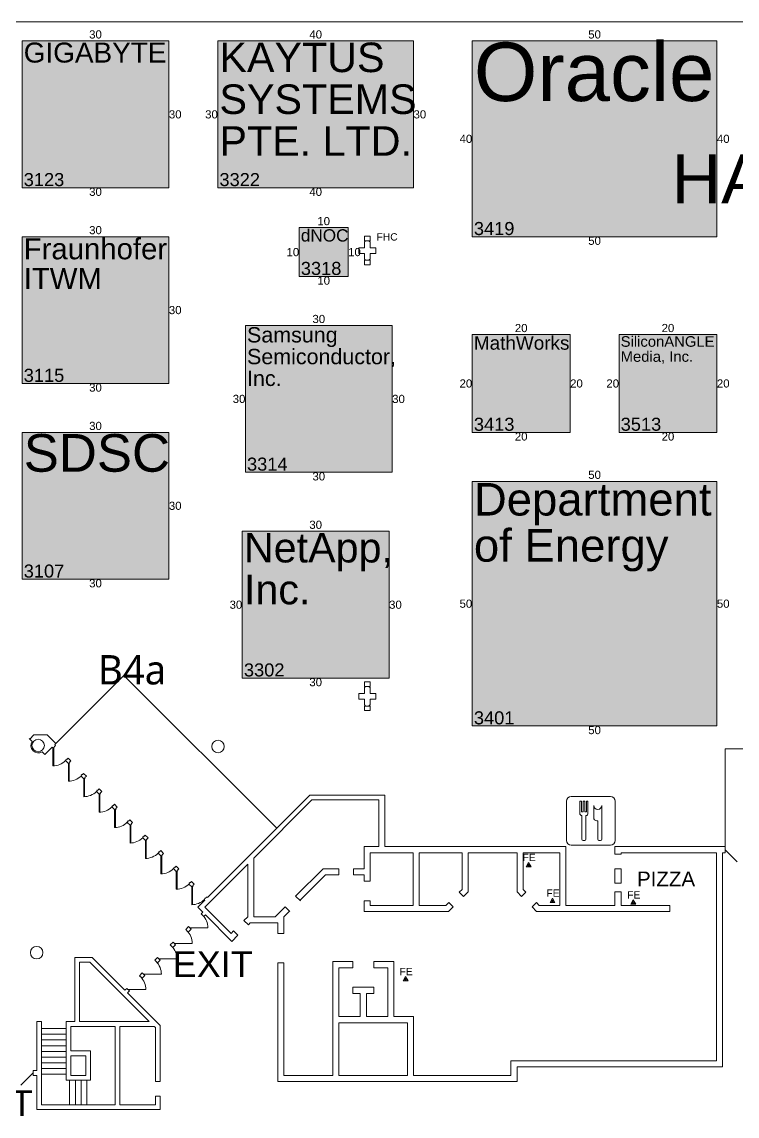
# Model space of a CAD drawing. Header units: inches. Extents: x -357 to 23496, y 116 to 10306.
# Drawn here: x 13035 to 14789, y 2648 to 5332 of the extents above; entities that cross this region are included whole.
import ezdxf
from ezdxf.enums import TextEntityAlignment as Align

# ---------------------------------------------------------------- set-up
doc = ezdxf.new("R2010")
doc.units = ezdxf.units.IN
doc.header["$MEASUREMENT"] = 0
for name, color, linetype, true_color in [('BOOTH_DIMENSION', 7, 'Continuous', 0x000000), ('BOOTH_NUMBER', 7, 'Continuous', 0x000000), ('BOOTHLAYER', 7, 'Continuous', 0x000000), ('Building', 7, 'Continuous', 0xffffff), ('Columns', 7, 'Continuous', 0xffffff), ('COMPANY_NAME', 7, 'Continuous', 0x000000), ('DRAWINGLAYER', 7, 'Continuous', 0xffffff), ('Exit Text', 7, 'Continuous', 0xffffff), ('Fire', 7, 'Continuous', 0xffffff), ('HIGHLIGHT_SCHEME', 7, 'Continuous', 0x000000), ('Symbols', 7, 'Continuous', 0xffffff), ('Text', 7, 'Continuous', 0xffffff)]:
    doc.layers.add(name, color=color, linetype=linetype, true_color=true_color)
doc.styles.add('Arial', font='Arial.ttf')
doc.styles.add('Trebuchet MS', font='trebuc.ttf')

msp = doc.modelspace()

# ---------------------------------------------------------------- hatches: boundary and pattern name
at = {"layer": 'HIGHLIGHT_SCHEME', "true_color": 0xe3923d, "transparency": 33554687}
for points in [[(13035.5, 5284.9), (13395.5, 5284.9), (13395.5, 4924.9), (13035.5, 4924.9)], [(13515.5, 5284.9), (13995.5, 5284.9), (13995.5, 4924.9), (13515.5, 4924.9)], [(14139.5, 5284.9), (14739.5, 5284.9), (14739.5, 4804.9), (14139.5, 4804.9)], [(13035.5, 4804.9), (13395.5, 4804.9), (13395.5, 4444.9), (13035.5, 4444.9)], [(13583.1, 4587.1), (13943.1, 4587.1), (13943.1, 4227.1), (13583.1, 4227.1)], [(14139.5, 4564.9), (14379.5, 4564.9), (14379.5, 4324.9), (14139.5, 4324.9)], [(14499.5, 4564.9), (14739.5, 4564.9), (14739.5, 4324.9), (14499.5, 4324.9)], [(13035.5, 4324.9), (13395.5, 4324.9), (13395.5, 3964.9), (13035.5, 3964.9)], [(14139.5, 4204.9), (14739.5, 4204.9), (14739.5, 3604.9), (14139.5, 3604.9)], [(13575.5, 4082.4), (13935.5, 4082.4), (13935.5, 3722.4), (13575.5, 3722.4)]]:
    msp.add_hatch(color=33, dxfattribs=at).paths.add_polyline_path(points, flags=0)
at = {"layer": 'HIGHLIGHT_SCHEME', "true_color": 0xce4240, "transparency": 33554687}
msp.add_hatch(color=13, dxfattribs=at).paths.add_polyline_path([(13715.1, 4827.1), (13835.1, 4827.1), (13835.1, 4707.1), (13715.1, 4707.1)], flags=0)

# ---------------------------------------------------------------- linework, layer by layer
at = {"layer": 'BOOTHLAYER', "color": 7, "lineweight": 5}
for points in [[(13035.5, 5284.9), (13395.5, 5284.9), (13395.5, 4924.9), (13035.5, 4924.9)], [(13515.5, 5284.9), (13995.5, 5284.9), (13995.5, 4924.9), (13515.5, 4924.9)], [(14139.5, 5284.9), (14739.5, 5284.9), (14739.5, 4804.9), (14139.5, 4804.9)], [(13035.5, 4804.9), (13395.5, 4804.9), (13395.5, 4444.9), (13035.5, 4444.9)], [(13715.1, 4827.1), (13835.1, 4827.1), (13835.1, 4707.1), (13715.1, 4707.1)], [(13583.1, 4587.1), (13943.1, 4587.1), (13943.1, 4227.1), (13583.1, 4227.1)], [(14139.5, 4564.9), (14379.5, 4564.9), (14379.5, 4324.9), (14139.5, 4324.9)], [(14499.5, 4564.9), (14739.5, 4564.9), (14739.5, 4324.9), (14499.5, 4324.9)], [(13035.5, 4324.9), (13395.5, 4324.9), (13395.5, 3964.9), (13035.5, 3964.9)], [(14139.5, 4204.9), (14739.5, 4204.9), (14739.5, 3604.9), (14139.5, 3604.9)], [(13575.5, 4082.4), (13935.5, 4082.4), (13935.5, 3722.4), (13575.5, 3722.4)]]:
    msp.add_lwpolyline(points, close=True, dxfattribs=at)
at = {"layer": 'Building', "color": 18, "lineweight": 5, "true_color": 0x000000, "transparency": 33554687}
for points in [[(13285.3, 3728.9), (13115.6, 3559.2)], [(13660.1, 3354.1), (13285.3, 3728.9)], [(13060, 3566.8), (13052.7, 3574)], [(13054.1, 3572.6), (13064.4, 3582.9), (13096.9, 3582.9), (13118.1, 3561.7)], [(13109.3, 3552.8), (13091.6, 3535.2)], [(13111, 3551.1), (13109.3, 3552.8)], [(13112.4, 3552.5), (13111, 3551.1)], [(13113, 3551.1), (13111, 3551.1)], [(13111, 3551.1), (13111, 3507.1)], [(13113.2, 3551.8), (13112.4, 3552.5)], [(13113, 3507.1), (13113, 3551.1)], [(13114.6, 3553.2), (13113.2, 3551.8)], [(13117.4, 3557.4), (13113.9, 3553.9)], [(13113.9, 3553.9), (13114.6, 3553.2)], [(13115.6, 3559.2), (13117.4, 3557.4)], [(14759.4, 3294.1), (14759.4, 3549.1)], [(14759.4, 3549.1), (15191.4, 3549.1)], [(13091.6, 3535.2), (13084.9, 3541.9)], [(13142.1, 3520), (13143.6, 3521.4)], [(13148.9, 3513.2), (13142.1, 3520)], [(13142.8, 3522.1), (13144.3, 3523.5)], [(13143.6, 3521.4), (13142.8, 3522.1)], [(13144.3, 3523.5), (13145, 3522.8)], [(13145, 3522.8), (13148.5, 3526.3)], [(13148.5, 3526.3), (13155.2, 3519.6)], [(13152.4, 3515.4), (13151, 3514)], [(13155.2, 3519.6), (13151.7, 3516.1)], [(13151.7, 3516.1), (13152.4, 3515.4)], [(13150.3, 3514.7), (13148.9, 3513.2)], [(13150.9, 3513.2), (13148.9, 3513.2)], [(13148.9, 3513.2), (13148.9, 3469.2)], [(13151, 3514), (13150.3, 3514.7)], [(13150.9, 3469.3), (13150.9, 3513.2)], [(13180, 3482.1), (13181.4, 3483.5)], [(13186.7, 3475.4), (13180, 3482.1)], [(13180.7, 3484.3), (13182.1, 3485.7)], [(13181.4, 3483.5), (13180.7, 3484.3)], [(13182.1, 3485.7), (13182.8, 3485)], [(13182.8, 3485), (13186.3, 3488.5)], [(13186.3, 3488.5), (13193.1, 3481.8)], [(13188.1, 3476.8), (13186.7, 3475.4)], [(13188.7, 3475.4), (13186.7, 3475.4)], [(13186.7, 3475.4), (13186.7, 3431.4)], [(13188.8, 3476.1), (13188.1, 3476.8)], [(13188.7, 3431.5), (13188.7, 3475.4)], [(13190.2, 3477.5), (13188.8, 3476.1)], [(13193.1, 3481.8), (13189.5, 3478.2)], [(13189.5, 3478.2), (13190.2, 3477.5)], [(13217.8, 3444.3), (13219.2, 3445.7)], [(13224.5, 3437.6), (13217.8, 3444.3)], [(13218.5, 3446.4), (13219.9, 3447.8)], [(13219.2, 3445.7), (13218.5, 3446.4)], [(13219.9, 3447.8), (13220.6, 3447.1)], [(13220.6, 3447.1), (13224.2, 3450.7)], [(13224.2, 3450.7), (13230.9, 3444)], [(13225.9, 3439), (13224.5, 3437.6)], [(13226.5, 3437.6), (13224.5, 3437.6)], [(13224.5, 3437.6), (13224.5, 3393.6)], [(13226.6, 3438.3), (13225.9, 3439)], [(13226.5, 3393.6), (13226.5, 3437.6)], [(13228.1, 3439.7), (13226.6, 3438.3)], [(13230.9, 3444), (13227.3, 3440.4)], [(13227.3, 3440.4), (13228.1, 3439.7)], [(13741.4, 3435.5), (13490.4, 3184.4)], [(13925.4, 3435.5), (13741.4, 3435.5)], [(13925.4, 3309.1), (13925.4, 3435.5)], [(13256.3, 3408.6), (13257.8, 3410)], [(13257, 3407.9), (13256.3, 3408.6)], [(13257.8, 3410), (13258.5, 3409.3)], [(13258.5, 3409.3), (13262, 3412.8)], [(13262, 3412.8), (13268.7, 3406.1)], [(13604, 3281.1), (13746.4, 3423.5)], [(13746.4, 3423.5), (13910.4, 3423.5)], [(13910.4, 3423.5), (13910.4, 3309.1)], [(13255.6, 3406.5), (13257, 3407.9)], [(13262.3, 3399.8), (13255.6, 3406.5)], [(13263.8, 3401.2), (13262.3, 3399.8)], [(13264.3, 3399.8), (13262.3, 3399.8)], [(13262.3, 3399.8), (13262.3, 3355.8)], [(13264.5, 3400.5), (13263.8, 3401.2)], [(13264.3, 3355.8), (13264.3, 3399.8)], [(13265.9, 3401.9), (13264.5, 3400.5)], [(13268.7, 3406.1), (13265.2, 3402.6)], [(13265.2, 3402.6), (13265.9, 3401.9)], [(13293.5, 3368.6), (13294.9, 3370.1)], [(13300.2, 3361.9), (13293.5, 3368.6)], [(13294.2, 3370.8), (13295.6, 3372.2)], [(13294.9, 3370.1), (13294.2, 3370.8)], [(13295.6, 3372.2), (13296.3, 3371.5)], [(13296.3, 3371.5), (13299.8, 3375)], [(13299.8, 3375), (13306.5, 3368.3)], [(13301.6, 3363.3), (13300.2, 3361.9)], [(13302.2, 3361.9), (13300.2, 3361.9)], [(13300.2, 3361.9), (13300.2, 3317.9)], [(13302.3, 3362.6), (13301.6, 3363.3)], [(13302.2, 3318), (13302.2, 3361.9)], [(13303.7, 3364), (13302.3, 3362.6)], [(13306.5, 3368.3), (13303, 3364.8)], [(13303, 3364.8), (13303.7, 3364)], [(13331.3, 3330.8), (13332.7, 3332.2)], [(13338, 3324.1), (13331.3, 3330.8)], [(13332, 3332.9), (13333.4, 3334.4)], [(13332.7, 3332.2), (13332, 3332.9)], [(13333.4, 3334.4), (13334.1, 3333.6)], [(13334.1, 3333.6), (13337.7, 3337.2)], [(13337.7, 3337.2), (13344.4, 3330.5)], [(13344.4, 3330.5), (13340.8, 3326.9)], [(13339.4, 3325.5), (13338, 3324.1)], [(13340, 3324.1), (13338, 3324.1)], [(13338, 3324.1), (13338, 3280.1)], [(13340.1, 3324.8), (13339.4, 3325.5)], [(13340, 3280.1), (13340, 3324.1)], [(13341.5, 3326.2), (13340.1, 3324.8)], [(13340.8, 3326.9), (13341.5, 3326.2)], [(13910.4, 3309.1), (13874.4, 3309.1)], [(13874.4, 3309.1), (13874.4, 3254.6)], [(14369.4, 3309.1), (13925.4, 3309.1)], [(14369.4, 3165.1), (14369.4, 3309.1)], [(14759.4, 3309.1), (14489.4, 3309.1)], [(14489.4, 3309.1), (14489.4, 3290.7)], [(14759.4, 3301.6), (14789.1, 3271.9)], [(13369.1, 3293), (13370.5, 3294.4)], [(13375.8, 3286.3), (13369.1, 3293)], [(13369.8, 3295.1), (13371.2, 3296.5)], [(13370.5, 3294.4), (13369.8, 3295.1)], [(13371.2, 3296.5), (13372, 3295.8)], [(13372, 3295.8), (13375.5, 3299.3)], [(13375.5, 3299.3), (13382.2, 3292.6)], [(13377.3, 3287.7), (13375.8, 3286.3)], [(13377.8, 3286.3), (13375.8, 3286.3)], [(13375.8, 3286.3), (13375.8, 3242.3)], [(13378, 3287), (13377.3, 3287.7)], [(13377.8, 3242.3), (13377.8, 3286.3)], [(13379.4, 3288.4), (13378, 3287)], [(13382.2, 3292.6), (13378.7, 3289.1)], [(13378.7, 3289.1), (13379.4, 3288.4)], [(13604, 3137), (13604, 3281.1)], [(13889.4, 3224.3), (13889.4, 3294.1)], [(13889.4, 3294.1), (13994.4, 3294.1)], [(13994.4, 3294.1), (13994.4, 3165.1)], [(14009.4, 3165.1), (14009.4, 3294.1)], [(14009.4, 3294.1), (14114.4, 3294.1)], [(14114.4, 3294.1), (14114.4, 3204.3)], [(14129.4, 3198.1), (14129.4, 3294.1)], [(14129.4, 3294.1), (14249.4, 3294.1)], [(14249.4, 3294.1), (14249.4, 3198.1)], [(14264.4, 3204.3), (14264.4, 3294.1)], [(14264.4, 3294.1), (14354.4, 3294.1)], [(14354.4, 3294.1), (14354.4, 3165.1)], [(14489.4, 3290.7), (14504.4, 3290.7)], [(14504.4, 3290.7), (14504.4, 3294.1)], [(14504.4, 3294.1), (14738.4, 3294.1)], [(14738.4, 3294.1), (14738.4, 2784.1)], [(14753.4, 2769.1), (14753.4, 3294.1)], [(14753.4, 3294.1), (14759.4, 3294.1)], [(13407, 3255.2), (13408.4, 3256.6)], [(13413.7, 3248.4), (13407, 3255.2)], [(13407.7, 3257.3), (13409.1, 3258.7)], [(13408.4, 3256.6), (13407.7, 3257.3)], [(13409.1, 3258.7), (13409.8, 3258)], [(13409.8, 3258), (13413.3, 3261.5)], [(13413.3, 3261.5), (13420, 3254.8)], [(13415.1, 3249.9), (13413.7, 3248.4)], [(13415.7, 3248.4), (13413.7, 3248.4)], [(13413.7, 3248.4), (13413.7, 3204.4)], [(13415.8, 3249.1), (13415.1, 3249.9)], [(13415.7, 3204.5), (13415.7, 3248.4)], [(13417.2, 3250.6), (13415.8, 3249.1)], [(13420, 3254.8), (13416.5, 3251.3)], [(13416.5, 3251.3), (13417.2, 3250.6)], [(13482.6, 3179.5), (13484, 3178.1), (13466.4, 3160.4), (13478.7, 3148), (13474.9, 3144.2), (13481.3, 3137.9), (13485.1, 3141.7), (13550, 3076.8), (13564.9, 3091.7), (13554.3, 3102.3), (13547.9, 3095.9), (13483.3, 3160.4), (13589, 3266.1), (13589, 3137), (13579.7, 3127.7), (13590.4, 3117.1), (13595.2, 3122), (13662.3, 3122), (13662.3, 3096.2), (13677.3, 3096.2), (13677.3, 3137), (13691.5, 3151.2)], [(13717, 3176.7), (13779.9, 3239.6), (13812.1, 3239.6), (13812.1, 3254.6), (13773.7, 3254.6), (13706.4, 3187.3), (13717.9, 3175.8)], [(13874.4, 3254.6), (13848.1, 3254.6)], [(13848.1, 3254.6), (13848.1, 3239.6)], [(14489.4, 3254.7), (14489.4, 3219.2), (14504.4, 3219.2), (14504.4, 3254.7), (14489.4, 3254.7)], [(13445.5, 3219.4), (13446.9, 3220.9)], [(13446.9, 3220.9), (13447.6, 3220.2)], [(13447.6, 3220.2), (13451.1, 3223.7)], [(13451.1, 3223.7), (13457.9, 3217)], [(13848.1, 3239.6), (13874.4, 3239.6)], [(13874.4, 3239.6), (13874.4, 3224.3)], [(13874.4, 3224.3), (13889.4, 3224.3)], [(13444.8, 3217.3), (13446.2, 3218.7)], [(13451.5, 3210.6), (13444.8, 3217.3)], [(13446.2, 3218.7), (13445.5, 3219.4)], [(13452.9, 3212), (13451.5, 3210.6)], [(13451.5, 3166.6), (13451.5, 3210.6)], [(13451.5, 3210.6), (13453.5, 3210.6)], [(13453.6, 3211.3), (13452.9, 3212)], [(13453.5, 3210.6), (13453.5, 3166.7)], [(13455, 3212.7), (13453.6, 3211.3)], [(13457.9, 3217), (13454.3, 3213.4)], [(13454.3, 3213.4), (13455, 3212.7)], [(14114.4, 3204.3), (14107.5, 3197.5)], [(14107.5, 3197.5), (14118.1, 3186.9)], [(14118.1, 3186.9), (14129.4, 3198.1)], [(14249.4, 3198.1), (14260.6, 3186.9)], [(14260.6, 3186.9), (14271.2, 3197.5)], [(14271.2, 3197.5), (14264.4, 3204.3)], [(14504.4, 3197.9), (14489.4, 3197.9)], [(14489.4, 3197.9), (14489.4, 3165.1)], [(14504.4, 3165.1), (14504.4, 3197.9)], [(13484, 3180.9), (13482.6, 3179.5)], [(13484.7, 3183), (13483.3, 3181.6)], [(13483.3, 3181.6), (13484, 3180.9)], [(13485.4, 3182.3), (13484.7, 3183)], [(13489, 3185.9), (13485.4, 3182.3)], [(13490.4, 3184.4), (13489, 3185.9)], [(13889.4, 3176.3), (13874.4, 3176.3)], [(13874.4, 3176.3), (13874.4, 3150.1)], [(13889.4, 3165.1), (13889.4, 3176.3)], [(14082, 3172), (14075.1, 3165.1)], [(14092.6, 3161.4), (14082, 3172)], [(14296.7, 3172), (14286.1, 3161.4)], [(14303.6, 3165.1), (14296.7, 3172)], [(13680.9, 3161.8), (13656.1, 3137)], [(13692.4, 3150.3), (13680.9, 3161.8)], [(13874.4, 3150.1), (14081.4, 3150.1)], [(13994.4, 3165.1), (13889.4, 3165.1)], [(14075.1, 3165.1), (14009.4, 3165.1)], [(14081.4, 3150.1), (14092.6, 3161.4)], [(14286.1, 3161.4), (14297.4, 3150.1)], [(14297.4, 3150.1), (14624.4, 3150.1)], [(14354.4, 3165.1), (14303.6, 3165.1)], [(14489.4, 3165.1), (14369.4, 3165.1)], [(14624.4, 3165.1), (14504.4, 3165.1)], [(14624.4, 3150.1), (14624.4, 3165.1)], [(13450.2, 3106.8), (13443.8, 3113.1), (13436.7, 3106), (13443.1, 3099.7), (13450.2, 3106.8)], [(13656.1, 3137), (13604, 3137)], [(13447, 3109.9), (13491, 3109.9)], [(13412, 3068.6), (13405.6, 3074.9), (13398.9, 3068.2), (13405.3, 3061.8), (13412, 3068.6)], [(13408.8, 3071.7), (13452.8, 3071.7)], [(13143.4, 2736), (13203.4, 2736), (13203.4, 2808), (13155.4, 2808), (13155.4, 2868), (13263.4, 2868), (13263.4, 2676), (13083.4, 2676), (13083.4, 2880), (13071.4, 2880), (13071.4, 2760), (13062.4, 2760), (13062.4, 2748), (13071.4, 2748), (13071.4, 2664), (13374.3, 2664), (13374.3, 2697), (13362.3, 2697), (13362.3, 2676), (13275.4, 2676), (13275.4, 2868), (13359.5, 2868), (13362.3, 2865.3), (13362.3, 2733), (13374.3, 2733), (13374.3, 2870.3), (13294, 2950.6), (13298.5, 2955.1), (13292.1, 2961.4), (13287.6, 2956.9), (13207, 3037.5), (13164.5, 3037.5), (13164.5, 2880), (13143.4, 2880), (13143.4, 2736)], [(13374.2, 3030.7), (13367.8, 3037.1), (13361.1, 3030.4), (13367.4, 3024), (13374.2, 3030.7)], [(13371, 3033.9), (13415, 3033.9)], [(13347.5, 2880), (13202, 3025.5), (13176.5, 3025.5), (13176.5, 2880), (13347.5, 2880)], [(13677.3, 3024.2), (13662.3, 3024.2)], [(13662.3, 3024.2), (13662.3, 2733.1)], [(13677.3, 2748.1), (13677.3, 3024.2)], [(13846.8, 3027.1), (13797.3, 3027.1)], [(13797.3, 3027.1), (13797.3, 2748.1)], [(13812.3, 2892.1), (13812.3, 3012.1)], [(13812.3, 3012.1), (13846.8, 3012.1)], [(13846.8, 3012.1), (13846.8, 3027.1)], [(13947.3, 3027.1), (13897.8, 3027.1)], [(13897.8, 3027.1), (13897.8, 3012.1)], [(13897.8, 3012.1), (13932.3, 3012.1)], [(13932.3, 3012.1), (13932.3, 2892.1)], [(13947.3, 2892.1), (13947.3, 3027.1)], [(13330, 2999.3), (13336.3, 2992.9), (13329.6, 2986.2), (13323.2, 2992.6), (13330, 2999.3)], [(13333.1, 2996.1), (13377.1, 2996.1)], [(13295.3, 2958.3), (13339.3, 2958.3)], [(13897.8, 2964.1), (13846.8, 2964.1)], [(13846.8, 2964.1), (13846.8, 2949.1)], [(13897.8, 2949.1), (13897.8, 2964.1)], [(13846.8, 2949.1), (13864.8, 2949.1)], [(13864.8, 2949.1), (13864.8, 2892.1)], [(13879.8, 2892.1), (13879.8, 2949.1)], [(13879.8, 2949.1), (13897.8, 2949.1)], [(13864.8, 2892.1), (13812.3, 2892.1)], [(13980.3, 2877.1), (13812.3, 2877.1), (13812.3, 2748.1), (13980.3, 2748.1), (13980.3, 2877.1)], [(13932.3, 2892.1), (13879.8, 2892.1)], [(13995.3, 2892.1), (13947.3, 2892.1)], [(13995.3, 2748.1), (13995.3, 2892.1)], [(13083.4, 2862.9), (13143.4, 2862.9)], [(13083.4, 2848.9), (13143.4, 2848.9)], [(13083.4, 2834.9), (13143.4, 2834.9)], [(13083.4, 2820.9), (13143.4, 2820.9)], [(13083.4, 2806.9), (13143.4, 2806.9)], [(13083.4, 2792.9), (13143.4, 2792.9)], [(13155.4, 2748), (13155.4, 2796), (13191.4, 2796), (13191.4, 2748), (13155.4, 2748)], [(13083.4, 2778.9), (13143.4, 2778.9)], [(13083.4, 2764.9), (13143.4, 2764.9)], [(14738.4, 2784.1), (14234.4, 2784.1)], [(14234.4, 2784.1), (14234.4, 2748.1)], [(14249.4, 2733.1), (14249.4, 2769.1)], [(14249.4, 2769.1), (14753.4, 2769.1)], [(13062.4, 2754), (13032.7, 2724.3)], [(13083.4, 2750.9), (13143.4, 2750.9)], [(13797.3, 2748.1), (13677.3, 2748.1)], [(14234.4, 2748.1), (13995.3, 2748.1)], [(13152.1, 2736), (13152.1, 2676)], [(13166.1, 2736), (13166.1, 2676)], [(13180.1, 2736), (13180.1, 2676)], [(13194.1, 2736), (13194.1, 2676)], [(13662.3, 2733.1), (14249.4, 2733.1)]]:
    msp.add_lwpolyline(points, dxfattribs=at).dxf.unprotected_set("ltscale", 0)
for centre, radius, start, end in [((13075, 3557), 18, 146.8641, -56.8641), ((13111, 3551.1), 44, -90, -45), ((13148.9, 3513.2), 44, -90, -45), ((13186.7, 3475.4), 44, -90, -45), ((13224.5, 3437.6), 44, -90, -45), ((13262.3, 3399.8), 44, -90, -45), ((13300.2, 3361.9), 44, -90, -45), ((13338, 3324.1), 44, -90, -45), ((13375.8, 3286.3), 44, -90, -45), ((13413.7, 3248.4), 44, -90, -45), ((13451.5, 3210.6), 44, -90, -45), ((13447, 3109.9), 44, 0, 45), ((13408.8, 3071.7), 44, 0, 45), ((13371, 3033.9), 44, 0, 45), ((13333.1, 2996.1), 44, 0, 45), ((13295.3, 2958.3), 44, 0, 45)]:
    msp.add_arc(centre, radius, start, end, dxfattribs=at).dxf.unprotected_set("ltscale", 0)
at = {"layer": 'Columns', "color": 6, "lineweight": 5, "transparency": 33554687}
for points in [[(13889, 4805.9), (13889, 4794.9), (13875, 4794.9), (13875, 4805.9), (13889, 4805.9)], [(13877, 4746.9), (13877, 4748.9), (13875, 4748.9), (13875, 4763.9), (13861, 4763.9), (13861, 4777.9), (13875, 4777.9), (13875, 4792.9), (13877, 4792.9), (13877, 4794.9)], [(13887, 4794.9), (13887, 4792.9), (13889, 4792.9), (13889, 4777.9), (13903, 4777.9), (13903, 4763.9), (13889, 4763.9), (13889, 4748.9), (13887, 4748.9), (13887, 4746.9)], [(13875, 4746.9), (13889, 4746.9), (13889, 4735.9), (13875, 4735.9), (13875, 4746.9)], [(13889, 3701.9), (13875, 3701.9), (13875, 3712.9), (13889, 3712.9), (13889, 3701.9)], [(13877, 3653.9), (13877, 3655.9), (13875, 3655.9), (13875, 3670.9), (13861, 3670.9), (13861, 3684.9), (13875, 3684.9), (13875, 3699.9), (13877, 3699.9), (13877, 3701.9)], [(13887, 3701.9), (13887, 3699.9), (13889, 3699.9), (13889, 3684.9), (13903, 3684.9), (13903, 3670.9), (13889, 3670.9), (13889, 3655.9), (13887, 3655.9), (13887, 3653.9)], [(13889, 3653.9), (13889, 3642.9), (13875, 3642.9), (13875, 3653.9), (13889, 3653.9)]]:
    msp.add_lwpolyline(points, dxfattribs=at).dxf.unprotected_set("ltscale", 0)
for centre in [(13075, 3557), (13516, 3554.5), (13071.1, 3049.2)]:
    msp.add_circle(centre, 15.3, dxfattribs=at).dxf.unprotected_set("ltscale", 0)
at = {"layer": 'DRAWINGLAYER', "color": 1, "lineweight": 5, "transparency": 33554687}
msp.add_lwpolyline([(12368.7, 5331.7), (15884.7, 5331.7)], dxfattribs=at).dxf.unprotected_set("ltscale", 0)
at = {"layer": 'Fire', "color": 1, "lineweight": 5, "transparency": 33554687}
for points in [[(14283.8, 3259.8), (14277.8, 3270.2), (14271.8, 3259.8), (14283.8, 3259.8)], [(14275.3, 3261.8), (14280.4, 3261.8), (14277.8, 3266.2), (14275.3, 3261.8)], [(14342.2, 3172.4), (14336.2, 3182.8), (14330.2, 3172.4), (14342.2, 3172.4)], [(14333.6, 3174.4), (14338.7, 3174.4), (14336.2, 3178.8), (14333.6, 3174.4)], [(14540.4, 3168), (14534.4, 3178.4), (14528.4, 3168), (14540.4, 3168)], [(14531.9, 3170), (14537, 3170), (14534.4, 3174.4), (14531.9, 3170)], [(13982, 2980), (13976, 2990.4), (13970, 2980), (13982, 2980)], [(13973.5, 2982), (13978.6, 2982), (13976, 2986.4), (13973.5, 2982)]]:
    msp.add_lwpolyline(points, dxfattribs=at).dxf.unprotected_set("ltscale", 0)
at = {"layer": 'Symbols', "color": 4, "lineweight": 5, "transparency": 33554687}
for points in [[(14370.3, 3420.3), (14370.3, 3324.3)], [(14478.3, 3432.3), (14382.3, 3432.3)], [(14403.3, 3390.3), (14403.3, 3420.3)], [(14403.3, 3420.3), (14407.3, 3420.3)], [(14407.3, 3420.3), (14407.3, 3394.3)], [(14411.3, 3394.3), (14411.3, 3420.3)], [(14411.3, 3420.3), (14415.3, 3420.3)], [(14415.3, 3420.3), (14415.3, 3394.3)], [(14419.3, 3420.3), (14423.3, 3420.3)], [(14419.3, 3394.3), (14419.3, 3420.3)], [(14423.3, 3420.3), (14423.3, 3390.3)], [(14437.3, 3410.3), (14437.3, 3380.3)], [(14457.3, 3327.3), (14457.3, 3410.3)], [(14490.3, 3324.3), (14490.3, 3420.3)], [(14407.3, 3394.3), (14411.3, 3394.3)], [(14408.3, 3327.3), (14408.3, 3385.3)], [(14415.3, 3394.3), (14419.3, 3394.3)], [(14418.3, 3385.3), (14418.3, 3327.3)], [(14445.3, 3372.3), (14447.3, 3372.3)], [(14447.3, 3372.3), (14447.3, 3327.3)], [(14382.3, 3312.3), (14478.3, 3312.3)], [(14415.3, 3324.3), (14411.3, 3324.3)], [(14450.3, 3324.3), (14454.3, 3324.3)]]:
    msp.add_lwpolyline(points, dxfattribs=at).dxf.unprotected_set("ltscale", 0)
for centre, radius, start, end in [((14382.3, 3420.3), 12, 90, 180), ((14447.3, 3410.3), 10, 180, 0), ((14478.3, 3420.3), 12, 0, 90), ((14408.3, 3390.3), 5, 180, -90), ((14418.3, 3390.3), 5, -90, 0), ((14445.3, 3380.3), 8, 180, -90), ((14382.3, 3324.3), 12, 180, -90), ((14411.3, 3327.3), 3, 180, -90), ((14415.3, 3327.3), 3, -90, 0), ((14450.3, 3327.3), 3, 180, -90), ((14454.3, 3327.3), 3, -90, 0), ((14478.3, 3324.3), 12, -90, 0)]:
    msp.add_arc(centre, radius, start, end, dxfattribs=at).dxf.unprotected_set("ltscale", 0)

# ---------------------------------------------------------------- texts
at = {"layer": 'BOOTH_DIMENSION', "color": 8, "style": 'Arial'}
for s, p in [('30', (13215.5, 5284.9)), ('40', (13755.5, 5284.9)), ('50', (14439.5, 5284.9)), ('30', (13215.5, 4804.9)), ('10', (13775.1, 4827.1)), ('30', (13763.1, 4587.1)), ('20', (14259.5, 4564.9)), ('20', (14619.5, 4564.9)), ('30', (13215.5, 4324.9)), ('50', (14439.5, 4204.9)), ('30', (13755.5, 4082.4))]:
    msp.add_text(s, height=20, dxfattribs=at).set_placement(p, align=Align.BOTTOM_CENTER)
for s, p in [('30', (13395.5, 5104.9)), ('30', (13995.5, 5104.9)), ('40', (14739.5, 5044.9)), ('10', (13835.1, 4767.1)), ('30', (13395.5, 4624.9)), ('20', (14379.5, 4444.9)), ('20', (14739.5, 4444.9)), ('30', (13943.1, 4407.1)), ('30', (13395.5, 4144.9)), ('30', (13935.5, 3902.4)), ('50', (14739.5, 3904.9))]:
    msp.add_text(s, height=20, dxfattribs=at).set_placement(p, align=Align.MIDDLE_LEFT)
for s, p in [('30', (13515.5, 5104.9)), ('40', (14139.5, 5044.9)), ('10', (13715.1, 4767.1)), ('20', (14139.5, 4444.9)), ('20', (14499.5, 4444.9)), ('30', (13583.1, 4407.1)), ('30', (13575.5, 3902.4)), ('50', (14139.5, 3904.9))]:
    msp.add_text(s, height=20, dxfattribs=at).set_placement(p, align=Align.MIDDLE_RIGHT)
for s, p in [('30', (13215.5, 4924.9)), ('40', (13755.5, 4924.9)), ('50', (14439.5, 4804.9)), ('10', (13775.1, 4707.1)), ('30', (13215.5, 4444.9)), ('20', (14259.5, 4324.9)), ('20', (14619.5, 4324.9)), ('30', (13763.1, 4227.1)), ('30', (13215.5, 3964.9)), ('30', (13755.5, 3722.4)), ('50', (14439.5, 3604.9))]:
    msp.add_text(s, height=20, dxfattribs=at).set_placement(p, align=Align.TOP_CENTER)
at = {"layer": 'BOOTH_NUMBER', "color": 18, "true_color": 0x000000, "style": 'Arial'}
for s, p in [('3123', (13039.5, 4928.9)), ('3322', (13519.5, 4928.9)), ('3419', (14143.5, 4808.9)), ('3318', (13719.1, 4711.1)), ('3115', (13039.5, 4448.9)), ('3413', (14143.5, 4328.9)), ('3513', (14503.5, 4328.9)), ('3314', (13587.1, 4231.1)), ('3107', (13039.5, 3968.9)), ('3302', (13579.5, 3726.4)), ('3401', (14143.5, 3608.9))]:
    msp.add_text(s, height=32, dxfattribs=at).set_placement(p)
at = {"layer": 'COMPANY_NAME', "color": 18, "true_color": 0x000000, "attachment_point": 1, "line_spacing_factor": 0.85, "style": 'Arial'}
for s, insert, char_height, width in [('Oracle', (14143.5, 5280.9), 143.4, 596), ('GIGABYTE', (13039.5, 5280.9), 49.02, 356), ('KAYTUS SYSTEMS PTE. LTD.', (13519.5, 5280.9), 72.427, 476), ('Fraunhofer ITWM', (13039.5, 4800.9), 51.473, 356), ('dNOC', (13719.1, 4823.1), 30.09, 116), ('Samsung Semiconductor, Inc.', (13587.1, 4583.1), 37.648, 356), ('MathWorks', (14143.5, 4560.9), 33.18, 236), ('SiliconANGLE Media, Inc.', (14503.5, 4560.9), 25.997, 236), ('SDSC', (13039.5, 4320.9), 92.44, 356), ('Department of Energy', (14143.5, 4200.9), 79.851, 596), ('NetApp, Inc.', (13579.5, 4078.4), 72.427, 356)]:
    msp.add_mtext(s, dxfattribs=dict(at, insert=insert, char_height=char_height, width=width))
at = {"layer": 'Exit Text', "color": 1, "style": 'Arial'}
for p in [(13503, 2989.1), (12964, 2648.2)]:
    msp.add_text('EXIT', height=63.28, rotation=0.0178, dxfattribs=at).set_placement(p, align=Align.CENTER)
at = {"layer": 'Fire', "color": 1, "style": 'Arial'}
for s, p in [('FHC', (13930.7, 4795.4)), ('FE', (14279, 3273.5)), ('FE', (14337.4, 3186)), ('FE', (14535.6, 3181.7)), ('FE', (13977.2, 2993.7))]:
    msp.add_text(s, height=18, rotation=360, dxfattribs=at).set_placement(p, align=Align.CENTER)
at = {"layer": 'Text', "color": 18, "true_color": 0x000000}
for s, height, style, p in [('HALL B4', 120, 'Arial', (14964.2, 4886.5)), ('B4a', 72, 'Trebuchet MS', (13305.2, 3706.8)), ('PIZZA', 36, 'Arial', (14614.8, 3211.9))]:
    msp.add_text(s, height=height, rotation=360, dxfattribs=dict(at, style=style)).set_placement(p, align=Align.CENTER)

doc.saveas('drawing.dxf')
